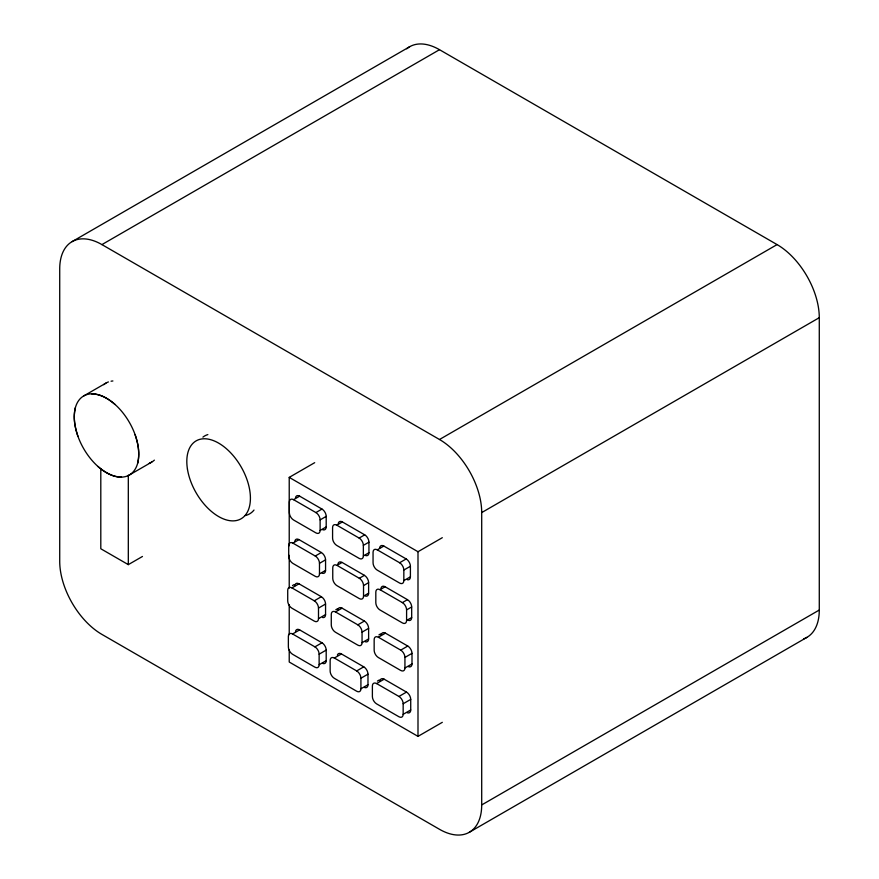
<?xml version="1.0" encoding="UTF-8"?>
<svg xmlns="http://www.w3.org/2000/svg" width="879" height="879" viewBox="0 0 879 879"><rect width="100%" height="100%" fill="white"/><g stroke="black" fill="none" stroke-linecap="round" stroke-linejoin="round"><path stroke-width="1.32" d="M75.407 407.57C73.001 417.14 74.693 427.172 77.934 436.325A45.653 26.359 60 0 0 97.899 466.43C104.436 472.177 112.534 477.198 121.522 477.143A45.653 26.359 60 0 0 137.618 463.398C140.091 453.861 138.289 443.785 135.091 434.644A45.653 26.359 60 0 0 115.127 404.538C108.589 398.791 100.492 393.77 91.504 393.825A45.653 26.359 60 0 0 75.407 407.57C72.935 417.107 74.88 427.161 77.934 436.325M137.618 463.398C139.981 453.817 138.223 443.829 135.091 434.644M72.078 241.637L409.658 46.741M819.283 610.037L481.703 804.944A59.673 34.457 60 0 1 439.5 829.304L101.92 634.407A59.673 34.457 60 0 1 59.717 561.318L59.717 268.963A59.673 34.457 60 0 1 101.92 244.593L439.5 49.696L777.08 244.593A59.673 34.457 60 0 1 819.283 317.682L819.283 610.037A59.673 34.457 60 0 1 803.681 638.857M83.615 396L105.952 383.101M129.411 474.968L151.748 462.079M100.799 468.595L100.799 548.76L128.312 564.637L142.464 556.473M289.224 545.771L289.224 477.385L314.693 462.673M326.197 526.928L320.121 530.444A5.966 3.45 60 0 1 315.902 532.872L293.564 519.983A5.966 3.45 60 0 1 289.345 512.677L289.345 502.118A5.966 3.45 60 0 1 293.564 499.679L299.651 496.163L321.978 509.062A5.966 3.45 60 0 1 326.197 516.369L326.197 526.928A5.966 3.45 60 0 1 322.362 529.565M101.92 244.593L439.5 439.5L777.08 244.593M293.564 499.679L315.902 512.567L321.978 509.062M320.121 530.444L320.121 519.885L326.197 516.369M325.56 570.394L319.484 573.899A5.966 3.45 60 0 1 315.264 576.338L292.927 563.439A5.966 3.45 60 0 1 288.708 556.132L288.708 545.573A5.966 3.45 60 0 1 292.927 543.134L299.014 539.629L321.34 552.517A5.966 3.45 60 0 1 325.56 559.835L325.56 570.394A5.966 3.45 60 0 1 322.11 573.185M368.938 552.715L363.357 555.935A5.966 3.45 60 0 1 359.137 558.374L336.8 545.474A5.966 3.45 60 0 1 332.581 538.168L332.581 527.609A5.966 3.45 60 0 1 336.8 525.17L342.392 521.95L364.719 534.839A5.966 3.45 60 0 1 368.938 542.156L368.938 552.715A5.966 3.45 60 0 1 365.104 555.352M292.927 543.134L315.264 556.033L321.34 552.517M336.8 525.17L359.137 538.069L364.719 534.839M319.484 573.899L319.484 563.34L325.56 559.835M292.498 585.568L294.256 584.546M363.357 555.935L363.357 545.376L368.938 542.156M325.56 614.586L318.495 618.662A5.966 3.45 60 0 1 314.275 621.101L291.949 608.213A5.966 3.45 60 0 1 287.719 600.895L287.719 590.336A5.966 3.45 60 0 1 291.949 587.908L299.014 583.821L321.34 596.72A5.966 3.45 60 0 1 325.56 604.027L325.56 614.586A5.966 3.45 60 0 1 322.505 617.508M368.62 593.204L363.532 596.149A5.966 3.45 60 0 1 359.313 598.588L336.976 585.689A5.966 3.45 60 0 1 332.756 578.382L332.756 567.823A5.966 3.45 60 0 1 336.976 565.384L342.074 562.45L364.4 575.338A5.966 3.45 60 0 1 368.62 582.645L368.62 593.204A5.966 3.45 60 0 1 365.17 596.006M410.405 576.822L403.835 580.612A5.966 3.45 60 0 1 399.615 583.052L377.278 570.152A5.966 3.45 60 0 1 373.059 562.846L373.059 552.287A5.966 3.45 60 0 1 377.278 549.847L383.848 546.057L406.186 558.945A5.966 3.45 60 0 1 410.405 566.263L410.405 576.822A5.966 3.45 60 0 1 407.351 579.733M291.949 587.908L314.275 600.796L321.34 596.72M336.976 565.384L359.313 578.283L364.4 575.338M481.703 804.944L481.703 512.589L819.283 317.682M318.495 618.662L318.495 608.103L325.56 604.027M289.224 477.385L417.997 551.726L442.313 537.695M377.278 549.847L399.615 562.747L406.186 558.945M363.532 596.149L363.532 585.59L368.62 582.645M326.197 660.656L319.132 664.744A5.966 3.45 60 0 1 314.913 667.172L292.586 654.284A5.966 3.45 60 0 1 288.367 646.977L288.367 636.418A5.966 3.45 60 0 1 292.586 633.979L299.651 629.891L321.978 642.791A5.966 3.45 60 0 1 326.197 650.097L326.197 660.656A5.966 3.45 60 0 1 322.362 663.293M403.835 580.612L403.835 570.053L410.405 566.263M335.8 609.751L337.437 608.806M368.62 638.912L362.049 642.703A5.966 3.45 60 0 1 357.83 645.142L335.492 632.254A5.966 3.45 60 0 1 331.273 624.936L331.273 614.377A5.966 3.45 60 0 1 335.492 611.949L342.074 608.147L364.4 621.046A5.966 3.45 60 0 1 368.62 628.353L368.62 638.912A5.966 3.45 60 0 1 365.17 641.714M411.68 617.53L406.592 620.475A5.966 3.45 60 0 1 402.373 622.914L380.036 610.015A5.966 3.45 60 0 1 375.816 602.708L375.816 592.149A5.966 3.45 60 0 1 380.036 589.71L385.134 586.765L407.46 599.665A5.966 3.45 60 0 1 411.68 606.971L411.68 617.53A5.966 3.45 60 0 1 408.23 620.332M292.586 633.979L314.913 646.867L321.978 642.791M335.492 611.949L357.83 624.837L364.4 621.046M380.036 589.71L402.373 602.609L407.46 599.665M319.132 664.744L319.132 654.185L326.197 650.097M362.049 642.703L362.049 632.144L368.62 628.353M406.592 620.475L406.592 609.916L411.68 606.971M367.982 684.719L360.917 688.795A5.966 3.45 60 0 1 356.698 691.235L334.361 678.335A5.966 3.45 60 0 1 330.141 671.029L330.141 660.47A5.966 3.45 60 0 1 334.361 658.03L341.437 653.954L363.763 666.842A5.966 3.45 60 0 1 367.982 674.16L367.982 684.719A5.966 3.45 60 0 1 364.532 687.51M378.926 634.902L380.695 633.88M411.998 663.92L404.933 668.007A5.966 3.45 60 0 1 400.714 670.435L378.388 657.547A5.966 3.45 60 0 1 374.157 650.24L374.157 639.67A5.966 3.45 60 0 1 378.388 637.242L385.452 633.155L407.779 646.054A5.966 3.45 60 0 1 411.998 653.361L411.998 663.92A5.966 3.45 60 0 1 408.548 666.721M334.361 658.03L356.698 670.93L363.763 666.842M378.388 637.242L400.714 650.13L407.779 646.054M360.917 688.795L360.917 678.236L367.982 674.16M404.933 668.007L404.933 657.437L411.998 653.361M377.41 681.082L379.299 679.994M410.724 709.957L403.164 714.33A5.966 3.45 60 0 1 398.945 716.759L376.608 703.87A5.966 3.45 60 0 1 372.388 696.564L372.388 685.994A5.966 3.45 60 0 1 376.608 683.565L384.167 679.192L406.505 692.092A5.966 3.45 60 0 1 410.724 699.398L410.724 709.957A5.966 3.45 60 0 1 407.274 712.759M376.608 683.565L398.945 696.454L406.505 692.092M403.164 714.33L403.164 703.76L410.724 699.398M289.224 649.713L289.224 662.03L417.997 736.371L442.313 722.329M469.342 832.259L806.922 637.363M91.504 393.825C100.514 393.902 108.513 398.824 115.127 404.538M121.522 477.143C112.512 477.066 104.513 472.144 97.899 466.43M417.997 551.726L417.997 736.371M289.224 555.341L289.224 588.172M289.224 604.576L289.224 634.671M128.312 475.121L128.312 564.637M406.735 48.795A59.673 34.457 60 0 1 439.5 49.696M439.5 439.5A59.673 34.457 60 0 1 481.703 512.589M103.733 384.683A45.642 26.359 60 0 1 108.414 381.936M111.062 381.211A45.642 26.359 60 0 1 112.897 380.97M154.374 460.135A45.642 26.359 60 0 1 149.298 463.233M253.998 510.062A44.972 25.963 60 0 1 245.285 515.555M202.917 437.127A44.972 25.963 60 0 1 207.851 434.589M398.945 696.454A5.966 3.45 60 0 1 403.164 703.76M380.025 680.785A5.966 3.45 60 0 1 384.167 679.192M356.698 670.93A5.966 3.45 60 0 1 360.917 678.236M337.371 655.141A5.966 3.45 60 0 1 341.437 653.954M400.714 650.13A5.966 3.45 60 0 1 404.933 657.437M381.244 635.165A5.966 3.45 60 0 1 385.452 633.155M357.83 624.837A5.966 3.45 60 0 1 362.049 632.144M337.921 609.74A5.966 3.45 60 0 1 342.074 608.147M402.373 602.609A5.966 3.45 60 0 1 406.592 609.916M380.981 588.359A5.966 3.45 60 0 1 385.134 586.765M359.313 578.283A5.966 3.45 60 0 1 363.532 585.59M337.921 564.032A5.966 3.45 60 0 1 342.074 562.45M314.913 646.867A5.966 3.45 60 0 1 319.132 654.185M295.498 631.485A5.966 3.45 60 0 1 299.651 629.891M315.264 556.033A5.966 3.45 60 0 1 319.484 563.34M294.861 541.222A5.966 3.45 60 0 1 299.014 539.629M314.275 600.796A5.966 3.45 60 0 1 318.495 608.103M294.806 585.832A5.966 3.45 60 0 1 299.014 583.821M399.615 562.747A5.966 3.45 60 0 1 403.835 570.053M379.651 548.067A5.966 3.45 60 0 1 383.848 546.057M359.137 538.069A5.966 3.45 60 0 1 363.357 545.376M338.239 523.543A5.966 3.45 60 0 1 342.392 521.95M315.902 512.567A5.966 3.45 60 0 1 320.121 519.885M295.498 497.756A5.966 3.45 60 0 1 299.651 496.163M187.436 469.056A44.972 25.963 60 0 0 239.626 519.522A44.972 25.963 60 0 0 228.782 450.905A44.972 25.963 60 0 0 187.436 469.056"/></g></svg>
